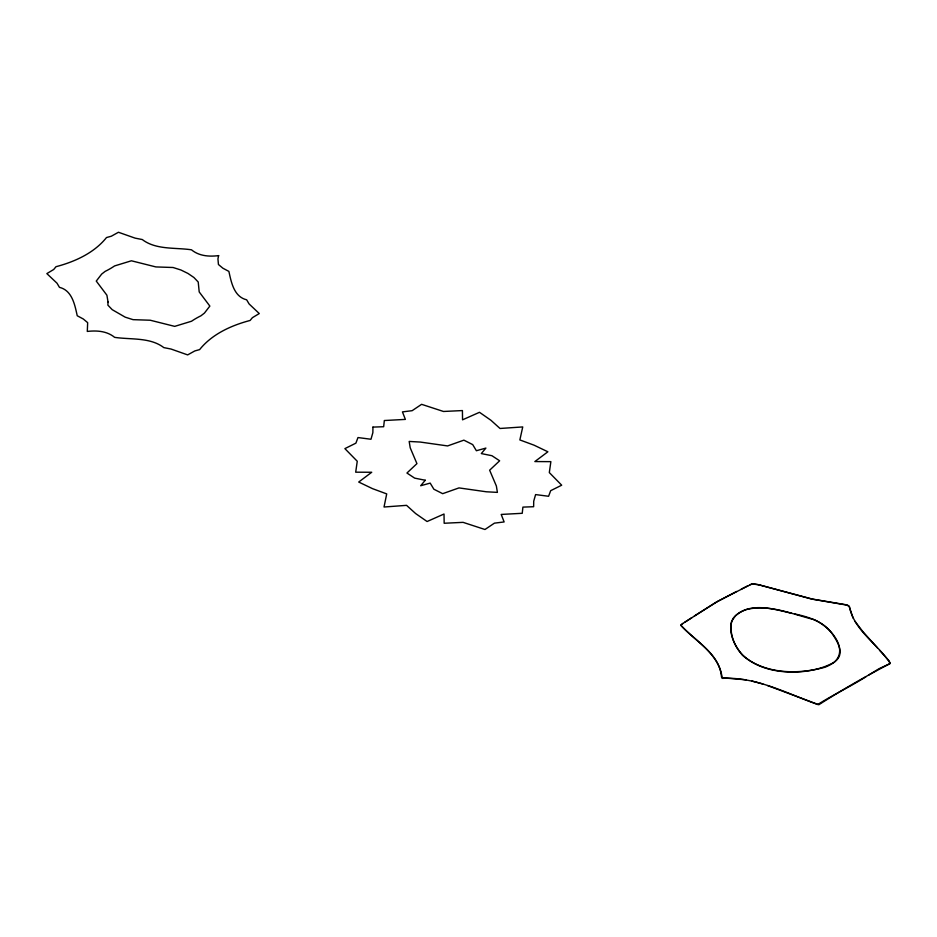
<?xml version="1.0" encoding="UTF-8"?>
<svg xmlns="http://www.w3.org/2000/svg" width="937" height="937" viewBox="0 0 937 937"><rect width="100%" height="100%" fill="white"/><g stroke="black" fill="none" stroke-linecap="round" stroke-linejoin="round"><path stroke-width="1.41" d="M681.468 624.522L680.988 625.541C695.968 641.33 719.276 654.038 722.122 677.756L746.157 679.84M682.839 623.445L680.766 625.026C694.551 641.248 719.639 653.124 721.502 676.924L722.31 678.376C756.065 676.596 786.834 693.462 817.743 704.507C833.157 694.832 850.234 686.657 865.87 676.819M694.376 615.996L718.234 601.039L752.083 583.845L759.766 585.016L810.856 598.825L846.404 604.81L849.414 606.555C853.865 630.25 877.43 643.707 889.927 662.834L889.447 663.853L879.117 668.678L868.54 675.108M691.799 617.706L684.748 622.238M682.312 623.819L715.54 602.55L736.552 591.481M748.136 585.637L741.308 589.115M749.834 584.77L753.161 583.868L757.529 584.454L813.445 599.375L847.727 605.243L849.086 606.239L853.103 618.092M791.765 613.325C773.025 608.921 748.675 601.226 733.53 617.752C726.433 630.004 734.303 645.57 742.526 655.361C764.768 674.312 798.019 674.71 824.935 667.249A34.282 18.471 -3.1 0 0 835.336 661.241C845.033 653.85 837.619 641.88 832.56 634.185C824.033 621.699 808.783 616.909 794.705 613.958M751.697 680.941L762.929 684.01M767.59 685.568L818.833 704.741C841.871 689.983 865.87 676.151 890.15 663.56L889.108 660.901L879.492 650.208M877.442 647.9L862.719 631.456L854.966 621.301M372.938 427.108L372.867 432.636L370.982 439.254L357.981 437.556L355.896 443.154L344.886 448.624L357.255 461.25L355.697 472.189L371.72 472.26L358.707 482.04L372.528 488.657L386.712 493.904L384.029 507.011L406.553 505.348L415.63 513.546L427.085 521.522L444.021 514.015L444.161 523.256L463.089 522.354L484.968 529.499L494.431 523.151L504.129 521.944L501.201 514.436L522.237 513.3L522.905 507.116L533.633 506.718L533.715 501.201L535.601 494.584L548.59 496.27L550.687 490.672L561.685 485.202L549.316 472.576L550.874 461.648L534.851 461.566L547.876 451.786L534.043 445.169L519.859 439.933L522.741 426.932L500.018 428.478L490.953 420.291L479.486 412.303L462.55 419.823L462.421 410.57L443.482 411.472L421.603 404.327L412.139 410.687L402.442 411.893L405.37 419.401L384.334 420.526L383.666 426.722L372.938 427.108M108.036 301.983L107.884 305.134L112.206 309.667L125.195 317.163L133.042 319.658L150.236 320.231L174.704 326.369L191.546 321.227A78.802 45.491 0 0 1 200.951 315.792L204.43 313.087L209.853 306.083L199.206 291.946L198.222 282.025L193.912 277.493L187.95 273.44L180.923 269.997L173.064 267.502L155.882 266.928L131.403 260.791L114.572 265.932A78.802 45.491 0 0 1 105.167 271.367L101.688 274.072L96.265 281.077L106.9 295.214L108.036 301.983M730.86 624.276C729.806 674.499 800.924 681.468 834.422 662.119C849.777 647.713 828.039 625.073 813.656 619.498C791.894 614.063 768.645 603.744 745.981 609.659A34.294 21.047 3.3 0 0 735.568 615.668L731.668 621.149L730.86 624.276M218.626 255.614L217.946 258.893L218.438 264.503L222.865 268.205L228.886 271.402C231.275 282.248 233.957 296.76 246.654 299.805L249.101 303.951L259.268 313.555L252.404 317.678L250.097 320.466C231.298 325.397 211.949 334.169 199.628 349.606L194.802 350.942L187.658 354.9L171.014 349.032L163.834 347.615C150.131 337.121 130.922 339.78 114.642 337.355C106.947 331.007 96.827 330.351 87.293 331.429L87.668 322.656L83.241 318.955L77.232 315.757C74.843 304.912 72.161 290.4 59.464 287.354L57.016 283.208L46.85 273.604L53.714 269.481L56.009 266.694C74.819 261.763 94.168 252.99 106.49 237.553L111.316 236.218L118.449 232.259L135.092 238.127L142.272 239.544C155.987 250.038 175.184 247.38 191.476 249.804C199.101 256.106 209.138 256.82 218.626 255.614M425.257 480.248L420.678 485.741L430.188 483.105L433.866 489.219L442.686 493.67L458.989 487.908L486.338 491.784L497.406 492.382L496.364 485.998L489.641 470.21L499.632 460.793L491.925 455.71L481.313 453.578L485.893 448.085L476.383 450.732L472.705 444.606L463.885 440.156L447.593 445.93L420.233 442.053L409.176 441.444L410.219 447.827L416.93 463.628L406.939 473.033L414.658 478.128L425.257 480.248"/></g></svg>
